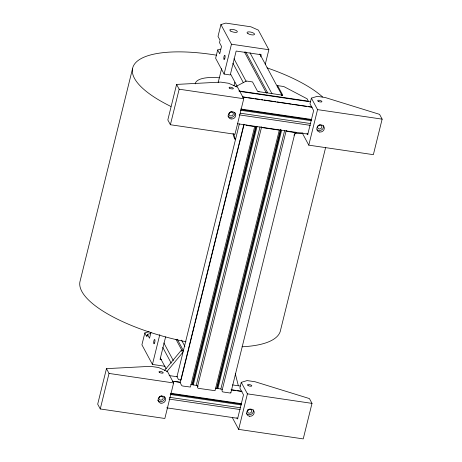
<?xml version="1.0" encoding="UTF-8"?>
<svg xmlns="http://www.w3.org/2000/svg" width="462" height="462" viewBox="0 0 462 462"><rect width="100%" height="100%" fill="white"/><g stroke="black" fill="none" stroke-linecap="round" stroke-linejoin="round"><path stroke-width="0.69" d="M266.43 93.105L244.433 51.963M132.473 68.907L79.868 282.068A103.211 33.628 13.9 0 0 185.972 341.73M176.594 84.419L167.827 119.947L170.391 124.734L234.973 134.263L243.745 98.735L237.583 87.243L228.661 83.281L220.663 82.103L176.594 84.419L179.164 89.206L170.391 124.734M106.462 368.647L97.696 404.175L100.26 408.962L164.842 418.485L173.614 382.963L167.452 371.471L158.53 367.509L150.537 366.331L106.462 368.647L109.032 373.435L100.26 408.962M149.099 331.658L144.837 332.963L141.915 344.802L152.437 364.431L165.142 366.302M265.263 64.305L268.855 49.729L258.333 30.105L250.901 26.802L225.803 23.1L220.934 24.584L218.012 36.429L220.062 40.281L219.485 42.625L221.535 46.454L219.727 53.8L217.671 49.971L220.593 49.076M150.398 333.529L147.476 334.424L146.893 336.769L144.837 332.963M217.671 49.971L215.627 58.258L224.099 74.059L230.249 74.965L236.151 51.045L261.244 54.741L260.741 56.797M151.01 332.247L149.532 338.253L147.476 334.424M218.145 82.692L221.593 68.705M152.437 364.431L159.806 334.586M224.099 74.059L231.462 44.213L220.934 24.584M165.615 336.862L160.054 359.419L161.446 359.621M233.997 85.73L234.858 82.236M176.975 376.686L239.368 123.856M254.706 126.496L190.419 387.058L183.108 386.082A1.288 0.422 13.9 0 1 181.624 385.418L180.151 382.657L243.924 124.226M194.658 324.711L181 380.035L178.523 379.591L177.004 376.801A1.288 0.422 13.9 0 1 177.183 376.518M194.999 323.308L220.062 221.76M220.409 220.357L221.442 216.152M221.789 214.755L238.554 146.818M238.9 145.42L244.086 124.411M190.812 384.569L192.001 384.748L255.775 126.317M192.001 384.748L192.562 384.696L256.335 126.265M192.562 384.696L193.278 384.933L257.051 126.507M198.204 386.238L196.258 385.372L260.031 126.946M261.648 126.767L197.355 387.3L198.14 388.294L215.021 390.69L279.314 130.157L262.087 127.581M277.275 86.989L277.616 85.62L283.766 86.527L307.103 98.787L308.391 101.178L238.837 90.922M215.413 388.201L216.603 388.375L280.55 129.245M216.603 388.375L217.163 388.328L280.942 129.897M217.163 388.328L217.879 388.565L281.658 130.134M222.158 389.582L220.859 389.004L284.632 130.573M230.85 392.792L295.143 132.265M232.49 417.885L238.652 429.377L303.234 438.9L312 403.372L309.436 398.585L255.093 381.756L247.101 380.572L241.256 382.357L239.853 388.04L243.503 394.843L237.537 418.999L236.879 417.764M302.622 133.657L308.783 145.149L373.365 154.672L382.132 119.144L379.568 114.357L325.225 97.528L317.232 96.35L311.388 98.129L309.985 103.817L313.634 110.614L307.669 134.771L307.011 133.535M238.652 429.377L247.418 393.849L241.256 382.357M308.783 145.149L317.55 109.621L311.388 98.129M325.623 147.522L280.613 329.937A103.211 33.628 13.9 0 1 242.036 346.777M254.678 126.571L247.401 125.549A1.288 0.422 13.9 0 1 245.917 124.89M293.924 135.25L296.194 132.519M164.524 370.478L181.306 350.248L183.391 350.554M166.713 371.777L182.588 352.639L181.306 350.248M235.787 86.59L246.367 81.012L252.518 81.918L257.652 91.493L282.75 95.195L277.616 85.62M231.462 44.213L268.855 49.729M239.258 91.349L310.389 101.842M242.845 96.881L247.112 97.511M248.533 97.725L253.517 98.458M254.937 98.666L259.915 99.399M261.336 99.613L262.762 99.821M264.183 100.029L275.566 101.709M276.986 101.917L291.216 104.019M292.637 104.227L306.86 106.324M308.287 106.537L311.838 107.063M242.469 96.997L312.173 107.276M179.164 89.206L243.745 98.735M317.55 109.621L382.132 119.144M240.656 108.997L311.786 119.491M241.135 109.575L311.555 119.958M240.35 110.227L311.48 120.721M240.356 113.196L310.776 123.585M239.229 114.871L310.36 125.364M237.56 123.729L307.981 134.119M146.125 335.337L147.355 335.516M169.121 375.566L176.946 376.721M232.426 384.904L240.252 386.059M174.844 381.416L179.822 382.149M231.035 389.703L236.013 390.436M237.433 390.644L241.701 391.274M172.332 381.214L180.151 382.369M231.37 389.922L242.036 391.493M193.278 384.933L196.258 385.372M217.879 388.565L220.859 389.004M109.032 373.435L173.614 382.963M247.418 393.849L312 403.372M170.518 393.214L241.649 403.707M170.998 393.791L241.418 404.175M170.212 394.444L241.343 404.937M169.508 397.308L240.638 407.802M169.092 399.087L240.223 409.58M166.713 407.842L237.843 418.335M259.829 53.99L282.132 95.582M249.988 52.772L271.956 93.734M245.703 51.825L267.671 92.787M233.997 58.726L246.165 81.416M232.906 63.173L243.382 82.71M230.798 74.451L237.22 86.429M181.543 340.136L184.921 346.442M177.258 339.189L183.68 351.166M175.987 339.327L182.068 350.675M163.86 342.943L173.325 360.591M162.768 347.389L171.217 363.144M160.32 358.038L166.066 368.751M233.795 133.963L235.193 139.478L233.911 137.081L233.039 133.639M235.285 373.683L238.253 385.395M248.978 409.268A2.195 1.987 -28.2 0 1 251.721 411.301A2.195 1.987 -28.2 0 1 248.412 412.953A2.195 1.987 -28.2 0 1 248.469 409.528M249.463 409.28A2.195 1.987 -28.2 0 1 247.401 410.019M253.228 409.863A3.869 3.511 -28.2 0 1 251.143 414.316A3.869 3.511 -28.2 0 1 246.367 413.294M160.967 396.078A2.195 1.987 -28.2 0 1 162.999 398.758A2.195 1.987 -28.2 0 1 159.419 399.578A2.195 1.987 -28.2 0 1 160.412 396.205M161.221 395.761A2.195 1.987 -28.2 0 1 159.39 396.968M164.663 396.8A3.869 3.511 -28.2 0 1 162.578 401.253A3.869 3.511 -28.2 0 1 157.796 400.231M318.162 125.67A2.195 1.987 -28.2 0 1 321.725 126.039A2.195 1.987 -28.2 0 1 319.6 128.979A2.195 1.987 -28.2 0 1 317.833 126.12M319.594 125.058A2.195 1.987 -28.2 0 1 318.093 125.808M323.36 125.635A3.869 3.511 -28.2 0 1 321.714 129.839A3.869 3.511 -28.2 0 1 317.123 129.747M230.03 112.237A2.195 1.987 -28.2 0 1 233.293 113.479A2.195 1.987 -28.2 0 1 230.48 115.858A2.195 1.987 -28.2 0 1 229.597 112.601M231.352 111.538A2.195 1.987 -28.2 0 1 229.522 112.74M234.794 112.572A3.869 3.511 -28.2 0 1 232.709 117.025A3.869 3.511 -28.2 0 1 227.928 116.002M295.12 132.144A1.288 0.422 13.9 0 1 294.144 132.444L287.035 131.393L286.249 130.4L221.962 390.927L222.742 391.92L229.857 392.977A1.288 0.422 13.9 0 0 230.827 392.677M258.639 91.73A1.288 1.172 -28.2 0 1 259.13 91.713M281.271 94.976A1.288 1.172 -28.2 0 1 282.057 95.449M302.893 132.958A103.211 33.628 13.9 0 1 295.31 133.582M170.9 106.456A103.211 33.628 13.9 0 1 135.441 62.947A103.211 33.628 13.9 0 1 216.476 55.186M267.007 67.856A103.211 33.628 13.9 0 1 322.586 96.951M195.201 83.865A38.704 12.613 13.9 0 1 219.317 77.789M248.071 385.499A2.195 0.716 13.9 0 0 251.698 386.036A2.195 0.716 13.9 0 0 249.232 384.546A2.195 0.716 13.9 0 0 248.071 385.499M249.538 416.25A3.869 3.511 -28.2 0 0 254.048 411.394A3.869 3.511 -28.2 0 0 247.661 410.452A3.869 3.511 -28.2 0 0 249.538 416.25M159.505 372.436A2.195 0.716 13.9 0 0 163.126 372.973A2.195 0.716 13.9 0 0 160.66 371.483A2.195 0.716 13.9 0 0 159.505 372.436M160.972 403.187A3.869 3.511 -28.2 0 0 165.483 398.331A3.869 3.511 -28.2 0 0 159.09 397.389A3.869 3.511 -28.2 0 0 160.972 403.187M318.202 101.276A2.195 0.716 13.9 0 0 321.829 101.807A2.195 0.716 13.9 0 0 319.363 100.323A2.195 0.716 13.9 0 0 318.202 101.276M319.669 132.028A3.869 3.511 -28.2 0 0 324.18 127.165A3.869 3.511 -28.2 0 0 317.792 126.224A3.869 3.511 -28.2 0 0 319.669 132.028M229.637 88.213A2.195 0.716 13.9 0 0 233.258 88.744A2.195 0.716 13.9 0 0 230.792 87.254A2.195 0.716 13.9 0 0 229.637 88.213M231.104 118.959A3.869 3.511 -28.2 0 0 235.614 114.102A3.869 3.511 -28.2 0 0 229.221 113.161A3.869 3.511 -28.2 0 0 231.104 118.959M224.746 58.732A2.195 0.583 -81.6 0 0 224.821 55.273A2.195 0.583 -81.6 0 0 223.793 58.276A2.195 0.583 -81.6 0 0 224.746 58.732M230.781 31.11A3.869 1.259 13.9 0 0 237.173 32.051A3.869 1.259 13.9 0 0 232.819 29.424A3.869 1.259 13.9 0 0 230.781 31.11M248.002 33.651A3.869 1.259 13.9 0 0 254.395 34.592A3.869 1.259 13.9 0 0 250.04 31.965A3.869 1.259 13.9 0 0 248.002 33.651M154.608 342.948A2.195 0.583 -81.6 0 0 154.683 339.489A2.195 0.583 -81.6 0 0 153.655 342.492A2.195 0.583 -81.6 0 0 154.608 342.948"/></g></svg>
